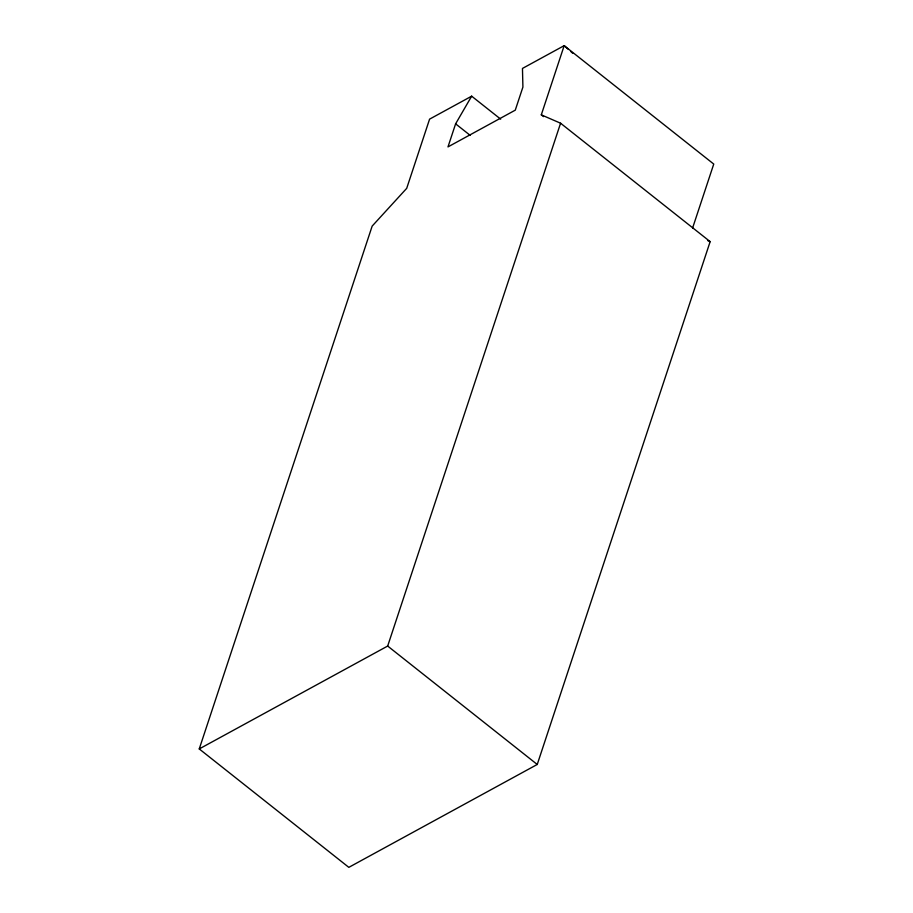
<?xml version="1.0" encoding="UTF-8"?>
<svg xmlns="http://www.w3.org/2000/svg" width="913" height="913" viewBox="0 0 913 913"><rect width="100%" height="100%" fill="white"/><g stroke="black" fill="none" stroke-linecap="round" stroke-linejoin="round"><path stroke-width="1.37" d="M692.625 227.942L713.749 164.066L564.177 45.65L541.295 114.844L560.582 123.221L710.154 241.637L537.243 764.466L348.823 867.35L199.251 748.934L372.162 226.104L406.707 188.34L429.589 119.135L471.656 96.173L500.678 119.147M471.656 96.173L455.61 123.837L447.986 146.902L515.274 110.153L522.909 87.089L522.464 68.429L564.177 45.65L568.434 49.439M199.251 748.934L387.671 646.05L560.582 123.221M707.575 240.518L710.154 241.637M541.295 114.844L543.532 116.613M455.61 123.837L470.127 135.318M387.671 646.05L537.243 764.466M570.557 51.333L572.679 53.228"/></g></svg>
